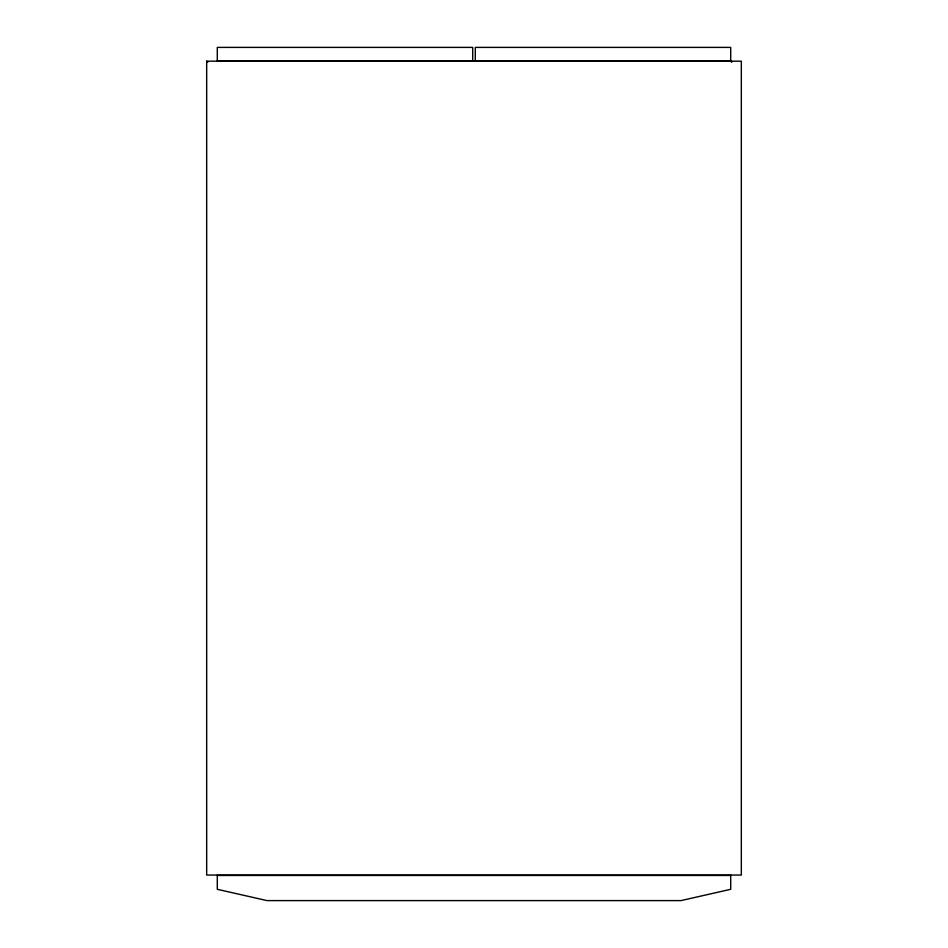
<?xml version="1.0" encoding="UTF-8"?>
<svg xmlns="http://www.w3.org/2000/svg" width="948" height="948" viewBox="0 0 948 948"><rect width="100%" height="100%" fill="white"/><g stroke="black" fill="none" stroke-linecap="round" stroke-linejoin="round"><path stroke-width="1.42" d="M206.676 61.182L741.324 61.182L741.324 875.051L206.676 875.051L206.676 61.182L207.766 62.272M217.293 875.466L730.707 875.466M730.707 61.182L731.797 62.272M730.707 875.051L730.707 889.307L680.996 900.6L267.004 900.6L217.293 889.307L217.293 875.051M475.292 60.767L475.292 47.4L730.707 47.4L730.707 60.767L217.293 60.767L217.293 47.4L472.708 47.4L472.708 60.767"/></g></svg>
